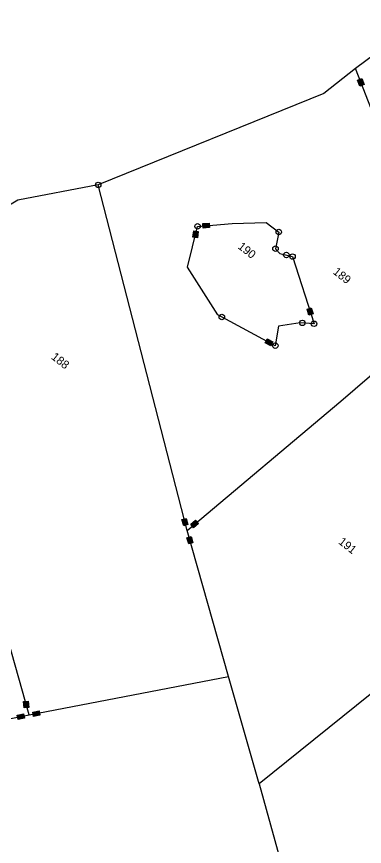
# Model space of a CAD drawing. Header units: metres. Extents: x 316400 to 324250, y 1868140 to 1873603.
# Drawn here: x 318419 to 318801, y 1871228 to 1872139 of the extents above; entities that cross this region are included whole.
import ezdxf

# ---------------------------------------------------------------- set-up
doc = ezdxf.new("R2010")
doc.units = ezdxf.units.M
for name, color, linetype in [('POLY_PARCEL', 6, 'Continuous'), ('TEXT_PARCEL', 7, 'Continuous'), ('V_BOUND_LINE', 7, 'Continuous')]:
    doc.layers.add(name, color=color, linetype=linetype)
doc.styles.add('TEXT_MAP', font='')
doc.styles.get('TEXT_MAP').set_extended_font_data('Kruti Dev 050')

msp = doc.modelspace()

# ---------------------------------------------------------------- hatches: boundary and pattern name
for points in [[(318796.23, 1872062.63), (318800.78, 1872064.4), (318798.22, 1872070.98), (318793.67, 1872069.21)], [(318631.04, 1871907.24), (318630.71, 1871912.11), (318623.67, 1871911.64), (318624, 1871906.77)], [(318612.73, 1871896.84), (318617.56, 1871896.14), (318618.57, 1871903.13), (318613.74, 1871903.82)], [(318742.75, 1871819.2), (318738.1, 1871817.71), (318740.25, 1871810.99), (318744.9, 1871812.47)], [(318694.26, 1871785.23), (318691.96, 1871780.93), (318698.18, 1871777.6), (318700.49, 1871781.9)], [(318602.55, 1871579.96), (318607.26, 1871581.26), (318605.38, 1871588.07), (318600.68, 1871586.77)], [(318618.81, 1871582.4), (318615.67, 1871586.13), (318610.27, 1871581.59), (318613.41, 1871577.86)], [(318608.03, 1871560.06), (318612.72, 1871561.41), (318610.76, 1871568.19), (318606.07, 1871566.84)], [(318427.34, 1871379.92), (318432.2, 1871380.38), (318431.53, 1871387.41), (318426.67, 1871386.94)], [(318444.47, 1871372.07), (318443.55, 1871376.86), (318436.62, 1871375.52), (318437.55, 1871370.73)], [(318419.62, 1871372.21), (318420.56, 1871367.42), (318427.48, 1871368.77), (318426.55, 1871373.56)]]:
    msp.add_hatch(color=256).paths.add_polyline_path(points)

# ---------------------------------------------------------------- linework, layer by layer
for points in [[(318798.22, 1872070.98), (318800.78, 1872064.4), (318796.23, 1872062.63), (318793.67, 1872069.21)], [(318623.67, 1871911.64), (318630.71, 1871912.11), (318631.04, 1871907.24), (318624, 1871906.77)], [(318618.57, 1871903.13), (318617.56, 1871896.14), (318612.73, 1871896.84), (318613.74, 1871903.82)], [(318740.25, 1871810.99), (318738.1, 1871817.71), (318742.75, 1871819.2), (318744.9, 1871812.47)], [(318698.18, 1871777.6), (318691.96, 1871780.93), (318694.26, 1871785.23), (318700.49, 1871781.9)], [(318605.38, 1871588.07), (318607.26, 1871581.26), (318602.55, 1871579.96), (318600.68, 1871586.77)], [(318610.27, 1871581.59), (318615.67, 1871586.13), (318618.81, 1871582.4), (318613.41, 1871577.86)], [(318610.76, 1871568.19), (318612.72, 1871561.41), (318608.03, 1871560.06), (318606.07, 1871566.84)], [(318431.53, 1871387.41), (318432.2, 1871380.38), (318427.34, 1871379.92), (318426.67, 1871386.94)], [(318436.62, 1871375.52), (318443.55, 1871376.86), (318444.47, 1871372.07), (318437.55, 1871370.73)], [(318427.48, 1871368.77), (318420.56, 1871367.42), (318419.62, 1871372.21), (318426.55, 1871373.56)]]:
    msp.add_lwpolyline(points, close=True)
for centre in [(318508.66, 1871954.18), (318617.79, 1871908.63), (318707.06, 1871902.45), (318703.44, 1871884.11), (318715.41, 1871877.19), (318722.19, 1871875.49), (318644.46, 1871809.12), (318732.98, 1871802.69), (318745.79, 1871801.69), (318703.22, 1871777.67)]:
    msp.add_circle(centre, 3.02)
at = {"layer": 'POLY_PARCEL'}
for p, q in [((318880.93, 1871851.78), (318791.35, 1872081.91)), ((318606.37, 1871574.6), (318508.66, 1871954.18)), ((318606.71, 1871863.85), (318617.79, 1871908.63)), ((318617.79, 1871908.63), (318655.82, 1871911.85)), ((318655.82, 1871911.85), (318693.11, 1871913.04)), ((318693.11, 1871913.04), (318707.06, 1871902.45)), ((318707.06, 1871902.45), (318703.44, 1871884.11)), ((318703.44, 1871884.11), (318708.08, 1871879.03)), ((318708.08, 1871879.03), (318722.19, 1871875.49)), ((318722.19, 1871875.49), (318745.79, 1871801.69)), ((318639.99, 1871811.52), (318606.71, 1871863.85)), ((318432.65, 1871372.27), (318297.2, 1871851.57)), ((318775.12, 1871716.9), (318892.59, 1871818.02)), ((318703.22, 1871777.67), (318639.99, 1871811.52)), ((318706.86, 1871799.23), (318703.22, 1871777.67)), ((318730.56, 1871802.88), (318706.86, 1871799.23)), ((318745.79, 1871801.69), (318730.56, 1871802.88)), ((318606.37, 1871574.6), (318775.12, 1871716.9)), ((318651.82, 1871414.64), (318606.37, 1871574.6)), ((319008.27, 1871556.86), (318685.68, 1871296.57)), ((318432.65, 1871372.27), (318651.82, 1871414.64)), ((318685.68, 1871296.57), (318651.82, 1871414.64)), ((318164.85, 1871319.87), (318432.65, 1871372.27)), ((318685.68, 1871296.57), (318757.54, 1871036.73))]:
    msp.add_line(p, q, dxfattribs=at)
at = {"layer": 'V_BOUND_LINE'}
for p, q in [((318867.85, 1872138.93), (318791.35, 1872081.91)), ((318791.35, 1872081.91), (318756.48, 1872054.47)), ((318756.48, 1872054.47), (318508.66, 1871954.18)), ((318508.66, 1871954.18), (318420.38, 1871937.34)), ((318420.38, 1871937.34), (318400.83, 1871925.67))]:
    msp.add_line(p, q, dxfattribs=at)

# ---------------------------------------------------------------- texts
at = {"layer": 'TEXT_PARCEL', "ltscale": 10, "style": 'TEXT_MAP'}
for s, p in [('190', (318661.3, 1871885.14)), ('189', (318765.83, 1871857.36)), ('188', (318456.26, 1871763.9)), ('191', (318771.91, 1871560.97))]:
    msp.add_text(s, height=9.127, rotation=321.86501, dxfattribs=at).set_placement(p)

doc.saveas('drawing.dxf')
